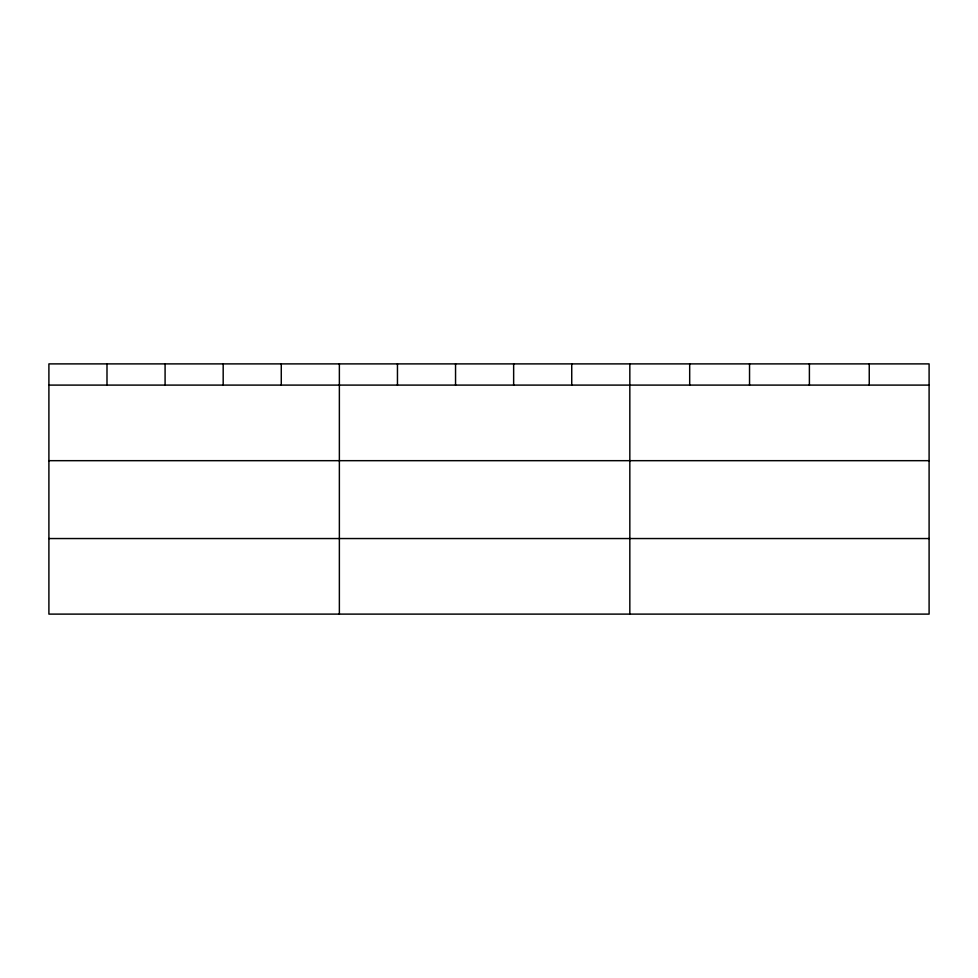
<?xml version="1.0" encoding="UTF-8"?>
<svg xmlns="http://www.w3.org/2000/svg" width="978" height="978" viewBox="0 0 978 978"><rect width="100%" height="100%" fill="white"/><g stroke="black" fill="none" stroke-linecap="round" stroke-linejoin="round"><path stroke-width="1.47" d="M929.1 385.1L929.1 614.111L48.9 614.111L48.9 363.889L929.1 363.889L929.1 385.1L48.9 385.1M48.9 460.675L929.1 460.675M48.9 538.548L929.1 538.548M869.246 363.889L869.246 385.1M809.393 363.889L809.393 385.1M749.539 363.889L749.539 385.1M689.686 363.889L689.686 385.1M629.832 363.889L629.832 614.111M571.739 363.889L571.739 385.1M513.646 363.889L513.646 385.1M455.552 363.889L455.552 385.1M397.459 363.889L397.459 385.1M339.366 363.889L339.366 614.111M281.273 363.889L281.273 385.1M223.18 363.889L223.18 385.1M165.086 363.889L165.086 385.1M106.993 363.889L106.993 385.1"/></g></svg>
